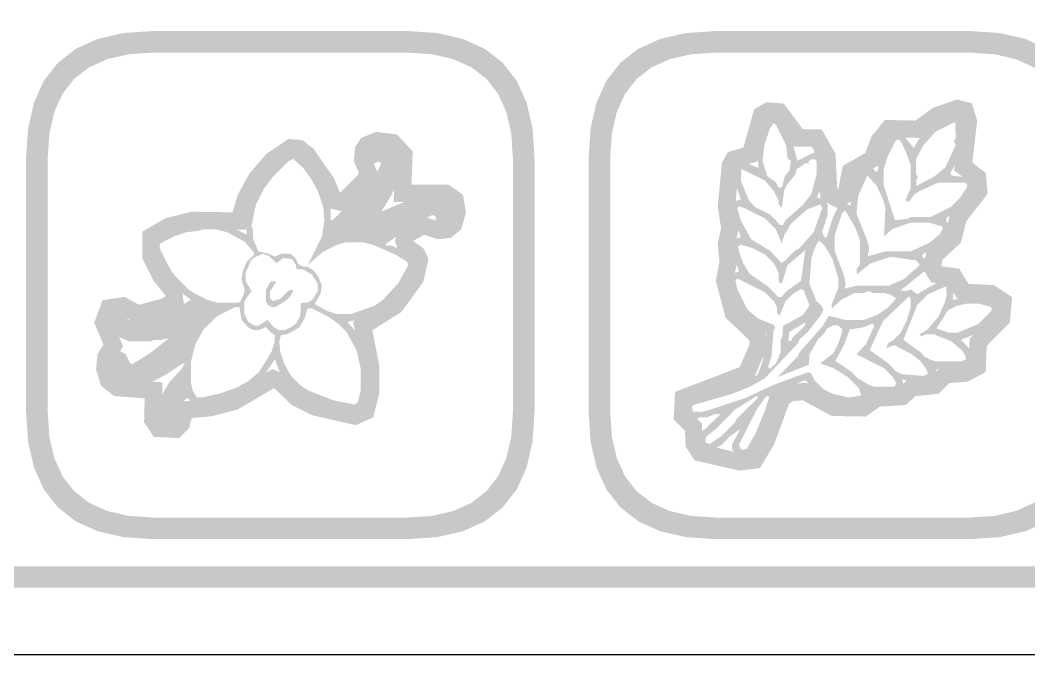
# Model space of a CAD drawing. Header units: millimetres. Extents: x 6 to 594, y 82 to 394.
# Drawn here: x 22.79 to 41.44, y 183.76 to 195.5 of the extents above; entities that cross this region are included whole.
import ezdxf

# ---------------------------------------------------------------- set-up
doc = ezdxf.new("R2010")
doc.units = ezdxf.units.MM
doc.layers.add('CUT', color=1, linetype='Continuous')
doc.layers.add('RASTER', color=7, linetype='Continuous')

msp = doc.modelspace()

# ---------------------------------------------------------------- hatches: boundary and pattern name
at = {"layer": 'RASTER'}
h = msp.add_hatch(color=7, dxfattribs=at)
h.paths.add_polyline_path([(7.2, 200.4), (7.234, 200.916), (7.337, 201.363), (7.509, 201.741), (7.75, 202.05), (8.059, 202.291), (8.438, 202.463), (8.884, 202.566), (9.4, 202.6), (66.6, 202.6), (67.116, 202.566), (67.563, 202.463), (67.941, 202.291), (68.25, 202.05), (68.491, 201.741), (68.663, 201.363), (68.766, 200.916), (68.8, 200.4), (68.8, 187.2), (68.766, 186.684), (68.663, 186.238), (68.491, 185.859), (68.25, 185.55), (67.941, 185.309), (67.563, 185.138), (67.116, 185.034), (66.6, 185), (9.4, 185), (8.884, 185.034), (8.438, 185.138), (8.059, 185.309), (7.75, 185.55), (7.509, 185.859), (7.337, 186.238), (7.234, 186.684), (7.2, 187.2)])
h.paths.add_polyline_path([(7.6, 200.4), (7.6, 187.2), (7.628, 186.778), (7.712, 186.413), (7.853, 186.103), (8.05, 185.85), (8.303, 185.653), (8.612, 185.513), (8.978, 185.428), (9.4, 185.4), (66.6, 185.4), (67.022, 185.428), (67.387, 185.513), (67.697, 185.653), (67.95, 185.85), (68.147, 186.103), (68.288, 186.413), (68.372, 186.778), (68.4, 187.2), (68.4, 200.4), (68.372, 200.822), (68.288, 201.188), (68.147, 201.497), (67.95, 201.75), (67.697, 201.947), (67.387, 202.088), (67.022, 202.172), (66.6, 202.2), (9.4, 202.2), (8.978, 202.172), (8.612, 202.088), (8.303, 201.947), (8.05, 201.75), (7.853, 201.497), (7.712, 201.188), (7.628, 200.822), (7.6, 200.4)])
h = msp.add_hatch(color=7, dxfattribs=at)
h.paths.add_polyline_path([(22.9, 192.95), (22.937, 193.501), (23.047, 193.978), (23.23, 194.382), (23.488, 194.713), (23.818, 194.97), (24.222, 195.153), (24.699, 195.263), (25.25, 195.3), (29.95, 195.3), (30.501, 195.263), (30.978, 195.153), (31.382, 194.97), (31.713, 194.713), (31.97, 194.382), (32.153, 193.978), (32.263, 193.501), (32.3, 192.95), (32.3, 188.25), (32.263, 187.699), (32.153, 187.222), (31.97, 186.818), (31.713, 186.488), (31.382, 186.23), (30.978, 186.047), (30.501, 185.937), (29.95, 185.9), (25.25, 185.9), (24.699, 185.937), (24.222, 186.047), (23.818, 186.23), (23.488, 186.488), (23.23, 186.818), (23.047, 187.222), (22.937, 187.699), (22.9, 188.25)])
h.paths.add_polyline_path([(23.3, 192.95), (23.3, 188.25), (23.33, 187.793), (23.422, 187.397), (23.574, 187.062), (23.788, 186.788), (24.062, 186.574), (24.397, 186.422), (24.793, 186.33), (25.25, 186.3), (29.95, 186.3), (30.407, 186.33), (30.803, 186.422), (31.138, 186.574), (31.413, 186.788), (31.626, 187.062), (31.778, 187.397), (31.87, 187.793), (31.9, 188.25), (31.9, 192.95), (31.87, 193.407), (31.778, 193.803), (31.626, 194.138), (31.413, 194.413), (31.138, 194.626), (30.803, 194.778), (30.407, 194.87), (29.95, 194.9), (25.25, 194.9), (24.793, 194.87), (24.397, 194.778), (24.062, 194.626), (23.788, 194.413), (23.574, 194.138), (23.422, 193.803), (23.33, 193.407), (23.3, 192.95)])
h = msp.add_hatch(color=7, dxfattribs=at)
h.paths.add_polyline_path([(33.3, 192.95), (33.337, 193.501), (33.447, 193.978), (33.63, 194.382), (33.888, 194.713), (34.218, 194.97), (34.622, 195.153), (35.099, 195.263), (35.65, 195.3), (40.35, 195.3), (40.901, 195.263), (41.378, 195.153), (41.782, 194.97), (42.113, 194.713), (42.37, 194.382), (42.553, 193.978), (42.663, 193.501), (42.7, 192.95), (42.7, 188.25), (42.663, 187.699), (42.553, 187.222), (42.37, 186.818), (42.113, 186.488), (41.782, 186.23), (41.378, 186.047), (40.901, 185.937), (40.35, 185.9), (35.65, 185.9), (35.099, 185.937), (34.622, 186.047), (34.218, 186.23), (33.888, 186.488), (33.63, 186.818), (33.447, 187.222), (33.337, 187.699), (33.3, 188.25)])
h.paths.add_polyline_path([(33.7, 192.95), (33.7, 188.25), (33.73, 187.793), (33.822, 187.397), (33.974, 187.062), (34.188, 186.788), (34.462, 186.574), (34.797, 186.422), (35.193, 186.33), (35.65, 186.3), (40.35, 186.3), (40.807, 186.33), (41.203, 186.422), (41.538, 186.574), (41.813, 186.788), (42.026, 187.062), (42.178, 187.397), (42.27, 187.793), (42.3, 188.25), (42.3, 192.95), (42.27, 193.407), (42.178, 193.803), (42.026, 194.138), (41.813, 194.413), (41.538, 194.626), (41.203, 194.778), (40.807, 194.87), (40.35, 194.9), (35.65, 194.9), (35.193, 194.87), (34.797, 194.778), (34.462, 194.626), (34.188, 194.413), (33.974, 194.138), (33.822, 193.803), (33.73, 193.407), (33.7, 192.95)])
h = msp.add_hatch(color=7, dxfattribs=at)
h.paths.add_polyline_path([(40.108, 194.034), (40.385, 193.963), (40.485, 193.642), (40.395, 192.867), (40.642, 192.676), (40.677, 192.286), (40.279, 191.776), (40.186, 191.386), (39.843, 191.069), (39.823, 190.955), (39.827, 190.948), (40.152, 190.904), (40.324, 190.621), (40.794, 190.6), (41.131, 190.375), (41.087, 189.906), (40.66, 189.473), (40.642, 188.992), (40.315, 188.816), (39.97, 188.788), (39.771, 188.589), (39.343, 188.546), (39.167, 188.383), (38.685, 188.352), (38.425, 188.168), (37.797, 188.179), (37.259, 188.467), (37.081, 188.456), (37.004, 188.399), (36.728, 187.648), (36.466, 187.215), (36.087, 187.168), (35.263, 187.356), (35.097, 187.605), (35.081, 187.905), (34.874, 188.112), (34.899, 188.624), (36.093, 189.082), (36.281, 189.512), (36.27, 189.579), (35.832, 189.997), (35.651, 190.684), (35.72, 191.031), (35.687, 191.366), (35.749, 191.658), (35.687, 192.053), (35.766, 192.868), (35.875, 193.061), (36.162, 193.145), (36.36, 193.853), (36.586, 193.984), (36.912, 193.957), (37.261, 193.483), (37.608, 193.483), (37.866, 193.028), (37.897, 192.382), (37.91, 192.375), (37.918, 192.38), (37.999, 192.805), (38.416, 193.043), (38.532, 193.354), (38.778, 193.655), (39.346, 193.644), (39.669, 193.88)])
h.paths.add_polyline_path([(40.122, 193.7), (39.82, 193.594), (39.448, 193.322), (38.928, 193.332), (38.814, 193.192), (38.676, 192.822), (38.285, 192.6), (38.206, 192.183), (37.927, 192.008), (37.586, 192.181), (37.55, 192.937), (37.421, 193.163), (37.1, 193.163), (36.741, 193.65), (36.66, 193.657), (36.633, 193.641), (36.423, 192.887), (36.089, 192.79), (36.078, 192.77), (36.01, 192.063), (36.075, 191.649), (36.01, 191.348), (36.044, 191.015), (35.979, 190.694), (36.119, 190.166), (36.569, 189.736), (36.612, 189.469), (36.332, 188.831), (35.209, 188.4), (35.201, 188.238), (35.394, 188.045), (35.412, 187.71), (35.459, 187.639), (36.104, 187.493), (36.273, 187.513), (36.438, 187.787), (36.736, 188.599), (36.967, 188.769), (37.329, 188.792), (37.88, 188.498), (38.326, 188.49), (38.574, 188.666), (39.033, 188.695), (39.204, 188.853), (39.625, 188.896), (39.827, 189.098), (40.222, 189.13), (40.329, 189.187), (40.345, 189.609), (40.779, 190.05), (40.795, 190.215), (40.691, 190.284), (40.14, 190.309), (39.958, 190.607), (39.635, 190.651), (39.486, 190.89), (39.546, 191.231), (39.897, 191.555), (39.984, 191.919), (40.347, 192.383), (40.336, 192.508), (40.056, 192.724), (40.159, 193.612), (40.132, 193.698), (40.122, 193.7)])
h = msp.add_hatch(color=7, dxfattribs=at)
h.paths.add_polyline_path([(36.66, 193.75), (36.793, 193.704), (36.927, 193.537), (37.05, 193.293), (37.161, 192.902), (37.484, 193.059), (37.561, 193.036), (37.618, 192.959), (37.618, 192.792), (37.651, 192.692), (37.585, 192.358), (37.518, 192.225), (37.661, 192.168), (37.718, 192.091), (37.718, 191.891), (37.618, 191.59), (37.641, 191.514), (37.695, 191.467), (37.818, 191.857), (37.908, 192.034), (38.019, 192.125), (38.142, 192.068), (38.185, 192.358), (38.252, 192.559), (38.376, 192.769), (38.486, 192.792), (38.576, 192.749), (38.596, 192.702), (38.643, 192.702), (38.686, 192.993), (38.91, 193.403), (39.02, 193.46), (39.063, 193.437), (39.311, 193.136), (39.411, 193.303), (39.678, 193.57), (39.888, 193.694), (40.122, 193.76), (40.165, 193.737), (40.222, 193.66), (40.222, 193.293), (40.122, 192.926), (39.988, 192.659), (40.022, 192.625), (40.289, 192.592), (40.399, 192.535), (40.422, 192.392), (40.332, 192.215), (40.245, 192.135), (40.199, 192.048), (39.911, 191.834), (39.911, 191.781), (39.988, 191.691), (39.931, 191.514), (39.765, 191.347), (39.477, 191.166), (39.464, 191.133), (39.554, 191.056), (39.554, 190.956), (39.497, 190.846), (39.063, 190.499), (39.187, 190.489), (39.254, 190.522), (39.377, 190.432), (39.755, 190.656), (39.955, 190.689), (40.055, 190.589), (40.032, 190.332), (40.689, 190.355), (40.866, 190.265), (40.89, 190.121), (40.833, 190.011), (40.566, 189.744), (40.189, 189.587), (40.365, 189.397), (40.422, 189.287), (40.399, 189.143), (40.322, 189.087), (40.189, 189.053), (39.755, 189.053), (39.721, 189.02), (39.698, 188.876), (39.621, 188.819), (39.187, 188.819), (39.12, 188.853), (39.097, 188.843), (39.12, 188.786), (39.097, 188.643), (38.953, 188.586), (38.486, 188.619), (38.443, 188.462), (38.352, 188.419), (37.918, 188.419), (37.785, 188.452), (37.541, 188.576), (37.307, 188.843), (36.793, 188.643), (36.616, 188.085), (36.393, 187.574), (36.326, 187.474), (36.216, 187.417), (36.116, 187.417), (36.005, 187.474), (35.949, 187.584), (35.949, 187.651), (36.106, 187.941), (35.905, 187.795), (35.758, 187.641), (35.581, 187.551), (35.481, 187.551), (35.391, 187.594), (35.348, 187.684), (35.371, 187.861), (35.738, 188.209), (35.648, 188.219), (35.481, 188.152), (35.348, 188.152), (35.281, 188.118), (35.137, 188.209), (35.114, 188.419), (35.137, 188.462), (35.248, 188.519), (35.949, 188.719), (36.426, 188.943), (36.516, 189.187), (36.583, 189.521), (36.583, 189.721), (36.339, 189.844), (36.139, 190.045), (35.982, 190.322), (35.915, 190.555), (35.939, 190.799), (36.082, 190.856), (35.949, 191.223), (35.949, 191.39), (35.972, 191.434), (36.116, 191.49), (35.949, 191.924), (35.949, 192.091), (35.972, 192.135), (36.116, 192.191), (36.015, 192.458), (35.992, 192.702), (36.015, 192.792), (36.082, 192.859), (36.216, 192.859), (36.439, 192.769), (36.416, 193.193), (36.483, 193.46), (36.606, 193.704)])
h.paths.add_polyline_path([(40.078, 193.617), (39.711, 193.437), (39.477, 193.17), (39.354, 192.926), (39.354, 192.659), (39.387, 192.592), (39.354, 192.525), (39.364, 192.435), (39.698, 192.615), (39.898, 192.782), (40.088, 193.193), (40.055, 193.26), (40.088, 193.326)])
h.paths.add_polyline_path([(36.717, 193.594), (36.65, 193.493), (36.55, 193.193), (36.516, 192.892), (36.606, 192.615), (36.76, 192.502), (36.807, 192.415), (36.85, 192.392), (36.883, 192.425), (36.927, 192.615), (37.017, 192.725), (37.04, 192.916), (36.984, 192.926), (36.95, 193.193), (36.76, 193.57)])
h.paths.add_polyline_path([(39.02, 193.293), (38.977, 193.27), (38.82, 192.959), (38.753, 192.725), (38.753, 192.458), (38.963, 191.801), (39.187, 191.824), (39.254, 191.857), (39.621, 191.857), (39.998, 192.048), (40.165, 192.215), (40.299, 192.415), (40.299, 192.468), (40.255, 192.492), (39.755, 192.492), (39.411, 192.335), (39.311, 192.268), (39.23, 192.148), (39.177, 192.148), (39.164, 192.181), (39.254, 192.392), (39.254, 192.826), (39.164, 193.069), (39.063, 193.27)])
h.paths.add_polyline_path([(37.418, 192.926), (37.361, 192.882), (37.374, 192.836), (37.317, 192.859), (37.141, 192.736), (37.127, 192.649), (36.974, 192.468), (36.917, 192.358), (36.873, 192.034), (36.817, 192.091), (36.817, 192.158), (36.727, 192.335), (36.56, 192.535), (36.126, 192.749), (36.116, 192.525), (36.273, 192.148), (36.373, 192.048), (36.66, 191.901), (36.84, 191.714), (36.893, 191.714), (36.94, 191.801), (37.261, 192.081), (37.418, 192.291), (37.518, 192.659), (37.518, 192.892), (37.484, 192.926)])
h.paths.add_polyline_path([(38.453, 192.625), (38.286, 192.258), (38.252, 191.924), (38.453, 191.423), (38.486, 191.29), (38.463, 191.133), (38.786, 191.223), (39.254, 191.223), (39.598, 191.38), (39.798, 191.547), (39.855, 191.657), (39.821, 191.691), (39.588, 191.757), (39.254, 191.757), (38.91, 191.634), (38.763, 191.5), (38.786, 192.024), (38.753, 192.158), (38.629, 192.435)])
h.paths.add_polyline_path([(37.585, 192.091), (37.341, 192.001), (37.04, 191.734), (36.917, 191.524), (36.873, 191.367), (36.76, 191.634), (36.56, 191.834), (36.182, 192.024), (36.082, 192.058), (36.049, 192.024), (36.116, 191.791), (36.306, 191.447), (36.66, 191.233), (36.873, 191), (37.107, 191.233), (37.194, 191.28), (37.461, 191.58), (37.618, 192.024)])
h.paths.add_polyline_path([(38.042, 191.981), (37.985, 191.924), (37.852, 191.524), (37.852, 191.223), (38.019, 190.789), (38.052, 190.622), (38.029, 190.532), (38.252, 190.589), (38.853, 190.589), (39.13, 190.712), (39.397, 190.946), (39.421, 190.989), (39.354, 191.056), (38.887, 191.123), (38.509, 191), (38.262, 190.799), (38.252, 190.889), (38.319, 190.989), (38.319, 191.423), (38.229, 191.667)])
h.paths.add_polyline_path([(37.575, 191.413), (37.541, 191.4), (37.484, 191.29), (37.418, 191.09), (37.384, 190.622), (37.508, 190.312), (37.595, 190.232), (37.641, 190.145), (37.595, 190.045), (37.361, 189.744), (37.207, 189.597), (37.161, 189.511), (36.56, 188.876), (36.283, 188.719), (35.949, 188.586), (35.248, 188.385), (35.214, 188.352), (35.224, 188.262), (35.381, 188.252), (35.515, 188.285), (36.216, 188.519), (36.717, 188.753), (37.351, 188.986), (37.408, 188.976), (37.474, 188.843), (37.641, 188.676), (37.818, 188.586), (38.119, 188.519), (38.342, 188.562), (38.296, 188.696), (38.095, 188.896), (37.828, 189.063), (37.585, 189.153), (37.828, 189.344), (37.918, 189.521), (37.985, 189.721), (37.985, 189.788), (37.918, 189.854), (37.818, 189.854), (37.708, 189.798), (37.661, 189.711), (37.541, 189.597), (37.384, 189.32), (37.374, 189.13), (36.793, 188.896), (37.161, 189.277), (37.207, 189.364), (37.628, 189.844), (37.741, 190.031), (38.052, 189.955), (38.386, 189.955), (38.629, 190.045), (38.83, 190.178), (38.987, 190.355), (38.887, 190.422), (38.753, 190.455), (38.553, 190.455), (38.486, 190.489), (38.386, 190.455), (38.219, 190.455), (37.975, 190.332), (37.795, 190.165), (37.795, 190.245), (37.918, 190.555), (37.918, 190.722), (37.808, 191.08), (37.661, 191.333)])
h.paths.add_polyline_path([(36.106, 191.347), (36.059, 191.313), (36.082, 191.223), (36.149, 191.023), (36.273, 190.813), (36.626, 190.566), (36.807, 190.379), (36.86, 190.379), (36.974, 190.499), (37.227, 190.679), (37.307, 191.247), (36.974, 190.966), (36.883, 190.656), (36.85, 190.622), (36.817, 190.656), (36.817, 190.823), (36.727, 191), (36.56, 191.166), (36.316, 191.29)])
h.paths.add_polyline_path([(36.049, 190.722), (36.015, 190.689), (36.049, 190.522), (36.239, 190.145), (36.439, 189.978), (36.727, 189.864), (36.75, 189.821), (36.717, 189.754), (36.683, 189.287), (36.616, 189.087), (36.65, 189.053), (36.76, 189.143), (36.85, 189.354), (36.85, 189.587), (36.883, 189.654), (36.893, 189.844), (37.261, 190.045), (37.384, 190.222), (37.274, 190.512), (37.217, 190.522), (37.074, 190.432), (36.94, 190.298), (36.827, 190.031), (36.783, 190.088), (36.783, 190.188), (36.727, 190.298), (36.56, 190.465)])
h.paths.add_polyline_path([(39.911, 190.579), (39.578, 190.432), (39.377, 190.232), (39.12, 189.587), (39.431, 189.364), (39.511, 189.277), (39.621, 189.22), (39.721, 189.187), (40.189, 189.187), (40.279, 189.23), (40.265, 189.297), (40.199, 189.397), (39.998, 189.564), (39.688, 189.687), (39.521, 189.687), (39.454, 189.654), (39.421, 189.687), (39.564, 189.778), (39.765, 190.011), (39.888, 190.288), (39.921, 190.422)])
h.paths.add_polyline_path([(39.22, 190.389), (38.743, 189.931), (38.496, 189.397), (38.83, 189.163), (38.977, 189.01), (39.087, 188.953), (39.487, 188.92), (39.578, 188.963), (39.531, 189.063), (39.431, 189.197), (39.264, 189.33), (38.953, 189.487), (38.796, 189.43), (38.843, 189.531), (38.93, 189.577), (39.063, 189.711), (39.187, 189.955), (39.254, 190.188), (39.254, 190.355)])
h.paths.add_polyline_path([(40.289, 190.255), (40.122, 190.222), (39.945, 190.132), (39.731, 189.798), (39.955, 189.721), (40.122, 189.721), (40.499, 189.878), (40.733, 190.111), (40.756, 190.155), (40.733, 190.198), (40.522, 190.255)])
h.paths.add_polyline_path([(37.307, 189.911), (37.007, 189.731), (36.994, 189.564), (37.04, 189.564), (37.074, 189.631), (37.294, 189.844)])
h.paths.add_polyline_path([(38.553, 189.888), (38.386, 189.821), (38.129, 189.778), (38.019, 189.487), (37.862, 189.197), (38.162, 188.996), (38.276, 188.876), (38.486, 188.753), (38.586, 188.719), (38.953, 188.719), (38.987, 188.786), (38.93, 188.896), (38.763, 189.063), (38.252, 189.32), (38.429, 189.511), (38.586, 189.854)])
h.paths.add_polyline_path([(36.416, 188.552), (36.005, 188.295), (35.658, 187.941), (35.471, 187.795), (35.458, 187.694), (35.538, 187.661), (35.758, 187.808), (35.992, 188.042), (36.039, 188.128), (36.426, 188.509)])
h.paths.add_polyline_path([(36.616, 188.552), (36.573, 188.529), (36.406, 188.295), (36.082, 187.651), (36.106, 187.574), (36.149, 187.551), (36.226, 187.574), (36.383, 187.851), (36.55, 188.252), (36.64, 188.529)])
h = msp.add_hatch(color=7, dxfattribs=at)
h.paths.add_polyline_path([(29.368, 193.433), (29.757, 193.387), (30.047, 193.075), (30.026, 192.459), (30.708, 192.459), (30.978, 192.273), (31.032, 191.942), (30.945, 191.631), (30.751, 191.473), (30.511, 191.448), (30.257, 191.53), (30.061, 191.417), (30.057, 191.407), (30.054, 191.417), (30.244, 191.282), (30.34, 191.09), (30.246, 190.661), (29.839, 190.102), (29.302, 189.764), (29.433, 189.096), (29.433, 188.609), (29.319, 188.153), (28.997, 188.009), (28.19, 188.192), (27.814, 188.379), (27.506, 188.676), (27.477, 188.689), (26.807, 188.296), (26.328, 188.173), (25.962, 188.141), (25.913, 187.956), (25.726, 187.769), (25.261, 187.792), (25.082, 188.061), (25.093, 188.504), (24.53, 188.547), (24.287, 188.735), (24.193, 189.037), (24.221, 189.326), (24.332, 189.497), (24.16, 189.903), (24.312, 190.32), (24.723, 190.382), (24.988, 190.235), (25.404, 190.348), (25.475, 190.393), (25.471, 190.415), (25.252, 190.689), (25.049, 191.092), (25.049, 191.589), (25.466, 191.832), (25.953, 191.957), (26.717, 191.946), (26.815, 192.277), (27.031, 192.665), (27.337, 193.023), (27.75, 193.304), (28.011, 193.281), (28.216, 193.12), (28.599, 192.567), (28.703, 192.304), (28.699, 192.305), (29.036, 192.637), (29.05, 192.684), (28.959, 192.889), (28.982, 193.152), (29.095, 193.322)])
h.paths.add_polyline_path([(29.412, 193.106), (29.307, 193.063), (29.293, 193.042), (29.285, 192.943), (29.39, 192.707), (29.319, 192.467), (28.8, 191.954), (28.467, 192.029), (28.315, 192.415), (27.98, 192.898), (27.888, 192.971), (27.836, 192.975), (27.552, 192.783), (27.295, 192.481), (27.112, 192.152), (26.955, 191.622), (25.991, 191.637), (25.589, 191.533), (25.369, 191.405), (25.369, 191.168), (25.522, 190.863), (25.776, 190.547), (25.82, 190.235), (25.535, 190.051), (24.946, 189.893), (24.663, 190.049), (24.548, 190.032), (24.504, 189.911), (24.693, 189.466), (24.532, 189.218), (24.518, 189.07), (24.563, 188.926), (24.65, 188.859), (25.42, 188.801), (25.405, 188.154), (25.438, 188.104), (25.601, 188.096), (25.626, 188.121), (25.71, 188.441), (26.274, 188.489), (26.684, 188.595), (27.454, 189.047), (27.686, 188.947), (28, 188.644), (28.298, 188.496), (28.964, 188.345), (29.046, 188.381), (29.113, 188.648), (29.113, 189.065), (28.946, 189.918), (29.616, 190.34), (29.948, 190.795), (30.003, 191.048), (29.993, 191.068), (29.779, 191.22), (29.717, 191.427), (29.809, 191.64), (30.219, 191.878), (30.545, 191.773), (30.623, 191.781), (30.664, 191.814), (30.704, 191.96), (30.684, 192.087), (30.608, 192.139), (29.695, 192.139), (29.722, 192.954), (29.603, 193.083), (29.412, 193.106)])
h = msp.add_hatch(color=7, dxfattribs=at)
h.paths.add_polyline_path([(29.414, 193.193), (29.566, 193.201), (29.653, 193.155), (29.76, 193.076), (29.831, 192.935), (29.831, 192.695), (29.805, 192.589), (29.653, 192.262), (29.467, 191.959), (30.017, 192.19), (30.363, 192.27), (30.576, 192.244), (30.716, 192.172), (30.77, 192.119), (30.815, 192.004), (30.754, 191.8), (30.663, 191.704), (30.629, 191.685), (30.488, 191.704), (30.469, 191.871), (30.416, 191.898), (30.063, 191.72), (29.547, 191.358), (29.573, 191.321), (29.619, 191.34), (29.698, 191.313), (29.946, 191.188), (30.079, 191.082), (30.097, 190.968), (30.044, 190.835), (29.946, 190.641), (29.813, 190.455), (29.547, 190.189), (29.3, 190.037), (29.087, 189.958), (28.874, 189.931), (28.848, 189.904), (28.962, 189.78), (29.087, 189.532), (29.193, 189.107), (29.193, 188.602), (29.095, 188.302), (29.007, 188.256), (28.795, 188.283), (28.236, 188.442), (27.989, 188.567), (27.67, 188.86), (27.572, 189.027), (27.5, 189.232), (27.261, 188.86), (26.995, 188.674), (26.695, 188.522), (26.163, 188.389), (26.004, 188.389), (25.879, 188.514), (25.756, 188.397), (25.685, 188.283), (25.711, 188.177), (25.693, 188.062), (25.552, 187.964), (25.411, 188.009), (25.313, 188.15), (25.313, 188.336), (25.366, 188.496), (25.544, 188.796), (25.772, 189.046), (25.836, 189.152), (25.783, 189.142), (25.48, 188.94), (25.233, 188.815), (24.967, 188.735), (24.728, 188.735), (24.56, 188.807), (24.454, 188.94), (24.409, 189.08), (24.454, 189.248), (24.497, 189.312), (24.568, 189.346), (24.648, 189.373), (24.736, 189.328), (24.826, 189.152), (24.861, 189.134), (25.188, 189.338), (25.544, 189.62), (25.392, 189.585), (25.259, 189.585), (25.206, 189.559), (24.808, 189.559), (24.507, 189.684), (24.409, 189.851), (24.409, 189.984), (24.454, 190.072), (24.534, 190.152), (24.621, 190.17), (24.709, 190.125), (24.773, 189.976), (24.808, 189.958), (24.94, 189.958), (25.339, 190.064), (25.818, 190.25), (25.95, 190.33), (25.81, 190.428), (25.597, 190.641), (25.464, 190.827), (25.366, 190.994), (25.259, 191.26), (25.278, 191.428), (25.411, 191.534), (25.578, 191.606), (25.818, 191.685), (26.083, 191.739), (26.456, 191.739), (26.721, 191.659), (26.979, 191.534), (26.961, 191.898), (27.04, 192.164), (27.165, 192.411), (27.272, 192.571), (27.564, 192.89), (27.838, 193.068), (27.952, 193.022), (28.058, 192.916), (28.324, 192.544), (28.502, 192.137), (28.529, 192.031), (28.529, 191.818), (28.555, 191.792), (29.175, 192.395), (29.387, 192.688), (29.459, 192.828), (29.451, 192.874), (29.406, 192.882), (29.353, 192.855), (29.239, 192.874), (29.193, 192.935), (29.193, 193.014), (29.265, 193.129)])
h.paths.add_polyline_path([(27.838, 192.935), (27.75, 192.89), (27.458, 192.597), (27.298, 192.384), (27.147, 192.084), (27.067, 191.685), (27.093, 191.632), (27.093, 191.473), (27.192, 191.226), (27.386, 191.18), (27.492, 191.127), (27.625, 191.18), (27.785, 191.18), (27.872, 191.109), (27.936, 190.986), (28.024, 190.941), (28.104, 190.941), (28.218, 190.869), (28.298, 190.763), (28.369, 190.596), (28.343, 190.436), (28.236, 190.25), (28.476, 190.117), (28.635, 190.064), (28.901, 190.064), (29.334, 190.215), (29.494, 190.322), (29.786, 190.641), (29.964, 190.968), (29.946, 191.029), (29.733, 191.162), (29.326, 191.34), (29.114, 191.393), (28.821, 191.393), (28.635, 191.34), (28.388, 191.215), (28.112, 190.976), (28.369, 191.499), (28.415, 191.8), (28.396, 192.031), (28.29, 192.35), (28.165, 192.571), (28.032, 192.757)])
h.paths.add_polyline_path([(26.163, 191.632), (26.11, 191.606), (25.871, 191.579), (25.632, 191.499), (25.384, 191.374), (25.366, 191.313), (25.392, 191.234), (25.544, 190.933), (25.65, 190.774), (25.889, 190.534), (25.996, 190.455), (26.243, 190.33), (26.429, 190.277), (26.828, 190.277), (26.862, 190.295), (26.934, 190.463), (26.934, 190.542), (26.881, 190.702), (26.907, 190.861), (26.979, 191.029), (27.101, 191.146), (27.12, 191.18), (27.101, 191.215), (26.942, 191.401), (26.615, 191.579), (26.402, 191.632)])
h.paths.add_polyline_path([(27.28, 191.18), (27.112, 191.109), (27.059, 191.055), (26.961, 190.835), (26.961, 190.675), (27.067, 190.489), (26.934, 190.303), (26.934, 190.064), (27.006, 189.923), (27.12, 189.851), (27.2, 189.851), (27.359, 189.958), (27.484, 189.817), (27.572, 189.772), (27.678, 189.772), (27.793, 189.817), (27.899, 189.896), (27.971, 190.037), (27.979, 190.269), (28.104, 190.277), (28.202, 190.338), (28.29, 190.489), (28.29, 190.622), (28.191, 190.79), (28.024, 190.888), (27.899, 190.896), (27.891, 190.968), (27.819, 191.082), (27.652, 191.101), (27.527, 191.002), (27.394, 191.135)])
h.paths.add_polyline_path([(27.42, 190.667), (27.492, 190.675), (27.519, 190.649), (27.412, 190.489), (27.412, 190.356), (27.466, 190.303), (27.606, 190.348), (27.75, 190.497), (27.811, 190.516), (27.838, 190.489), (27.793, 190.402), (27.713, 190.322), (27.519, 190.197), (27.439, 190.197), (27.367, 190.231), (27.333, 190.303), (27.333, 190.516)])
h.paths.add_polyline_path([(26.775, 190.197), (26.421, 190.019), (26.182, 189.78), (26.03, 189.506), (25.95, 189.187), (25.95, 188.788), (25.977, 188.655), (26.057, 188.522), (26.163, 188.522), (26.509, 188.602), (26.801, 188.708), (27.022, 188.833), (27.208, 188.993), (27.439, 189.373), (27.492, 189.532), (27.5, 189.673), (27.404, 189.737), (27.333, 189.825), (27.226, 189.772), (27.093, 189.772), (27.006, 189.817), (26.881, 189.958), (26.846, 190.189)])
h.paths.add_polyline_path([(28.13, 190.17), (28.096, 190.152), (28.05, 189.984), (27.952, 189.817), (27.731, 189.692), (27.617, 189.673), (27.599, 189.639), (27.58, 189.551), (27.599, 189.373), (27.678, 189.134), (27.803, 188.913), (27.963, 188.753), (28.122, 188.647), (28.582, 188.469), (28.981, 188.389), (29.034, 188.442), (29.087, 188.655), (29.087, 189.054), (29.007, 189.399), (28.829, 189.726), (28.67, 189.886), (28.484, 190.019), (28.183, 190.17)])

# ---------------------------------------------------------------- linework, layer by layer
at = {"layer": 'CUT'}
msp.add_lwpolyline([(67.001, 183.76), (8.999, 183.76)], dxfattribs=at)

doc.saveas('drawing.dxf')
